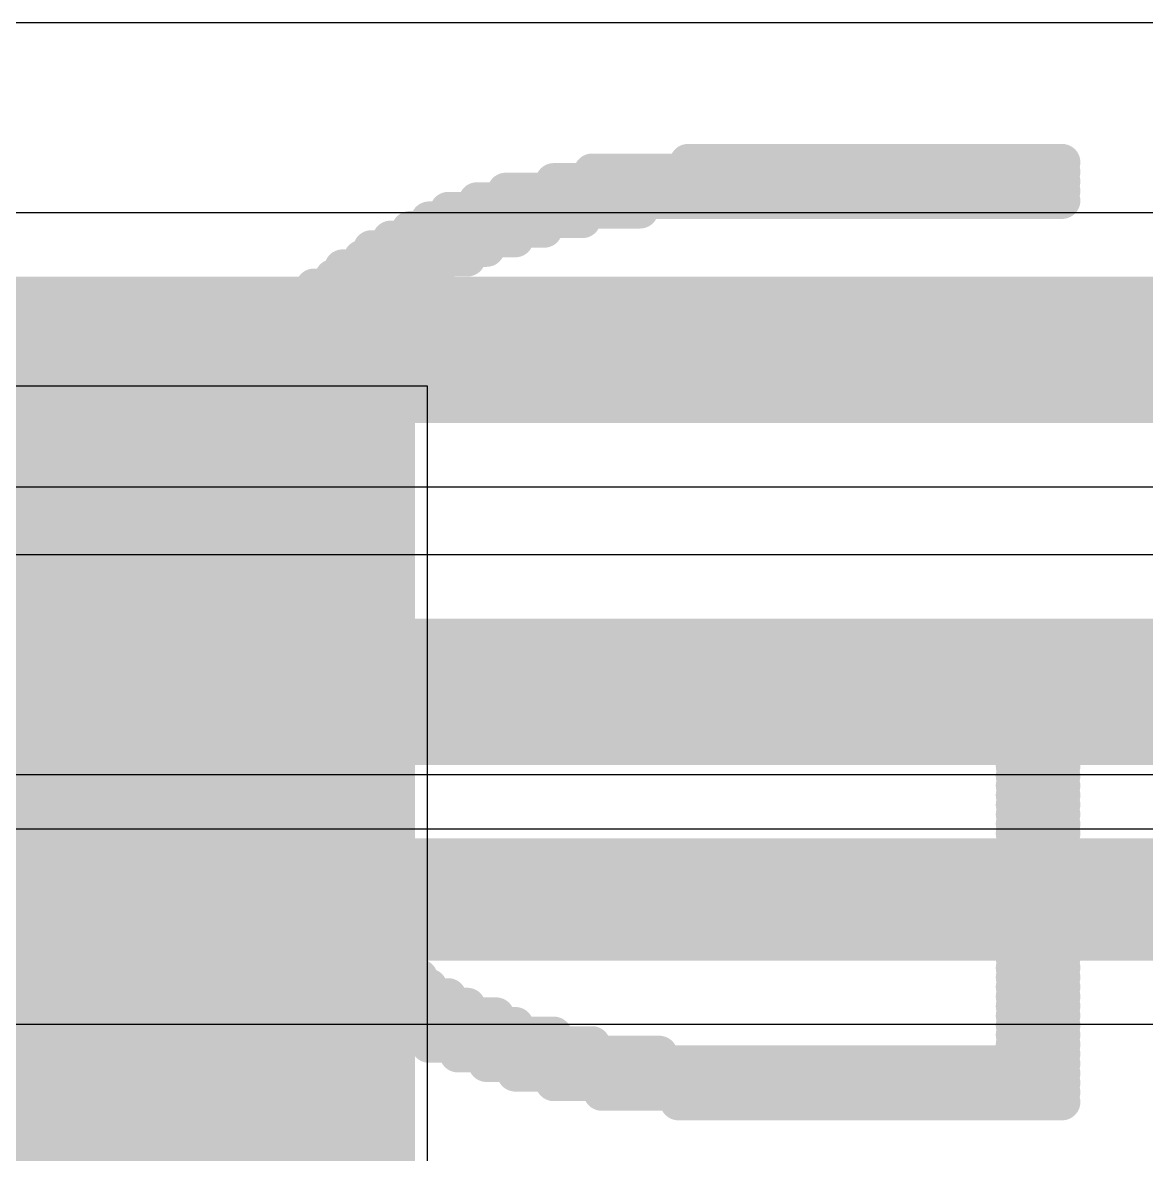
# Model space of a CAD drawing. Header units: inches. Extents: x -4.4 to 45.3, y -0.3 to 53.7.
# Drawn here: x 24.614 to 26.95, y 4.296 to 6.649 of the extents above; entities that cross this region are included whole.
import ezdxf

# ---------------------------------------------------------------- set-up
doc = ezdxf.new("R2010")
doc.units = ezdxf.units.IN
for name, color, linetype in [('Bottom Layer', 5, 'Continuous'), ('Bottom Overlay', 54, 'Continuous'), ('Signal_1', 16, 'Continuous'), ('Top Layer', 1, 'Continuous'), ('Top Paste', 8, 'Continuous'), ('Top Solder', 216, 'Continuous')]:
    doc.layers.add(name, color=color, linetype=linetype)

# ---------------------------------------------------------------- blocks, each defined once
blk = doc.blocks.new('SFW5R_1STE1LF_28')
at = {"layer": 'Top Layer'}
blk.add_hatch(color=1, dxfattribs=at).paths.add_polyline_path([(2.65, 1.05), (3.35, 1.05), (3.35, -3.15), (2.65, -3.15)])
at = {"layer": 'Top Paste'}
blk.add_hatch(color=8, dxfattribs=at).paths.add_polyline_path([(2.65, 1.05), (3.35, 1.05), (3.35, -3.15), (2.65, -3.15)])
at = {"layer": 'Top Solder'}
blk.add_hatch(color=216, dxfattribs=at).paths.add_polyline_path([(2.5484, 1.1516), (3.4516, 1.1516), (3.4516, -3.2516), (2.5484, -3.2516)])

msp = doc.modelspace()

# ---------------------------------------------------------------- linework, layer by layer
at = {"layer": 'Bottom Layer'}
for p, q in [((29.1682, 6.2539), (17.653, 6.2539)), ((17.771, 5.6841), (29.2862, 5.6841)), ((31.9114, 5.5427), (22.5552, 5.5427)), ((22.6732, 4.9729), (32.0294, 4.9729))]:
    msp.add_line(p, q, dxfattribs=at)
for points in [[(17.653, 5.969, 0.3048, 0.3048, 0), (29.2862, 5.969, 0.3048, 0.3048, 0)], [(22.5552, 5.2578, 0.3048, 0.3048, 0), (32.0294, 5.2578, 0.3048, 0.3048, 0)]]:
    msp.add_lwpolyline(points, format="xyseb", dxfattribs=at)
at = {"layer": 'Bottom Overlay'}
for points in [[(25.997, 6.359, 0.0762, 0.0762, 0), (26.7747, 6.359, 0.0762, 0.0762, 0)], [(25.7179, 6.3191, 0.0762, 0.0762, 0), (26.7747, 6.3191, 0.0762, 0.0762, 0)], [(25.7976, 6.3391, 0.0762, 0.0762, 0), (26.7747, 6.3391, 0.0762, 0.0762, 0)], [(25.6182, 6.2992, 0.0762, 0.0762, 0), (26.7747, 6.2992, 0.0762, 0.0762, 0)], [(25.5583, 6.2793, 0.0762, 0.0762, 0), (26.7747, 6.2793, 0.0762, 0.0762, 0)], [(25.4985, 6.2593, 0.0762, 0.0762, 0), (25.8973, 6.2593, 0.0762, 0.0762, 0)], [(25.4586, 6.2394, 0.0762, 0.0762, 0), (25.7777, 6.2394, 0.0762, 0.0762, 0)], [(25.3789, 6.1995, 0.0762, 0.0762, 0), (25.6381, 6.1995, 0.0762, 0.0762, 0)], [(25.4188, 6.2194, 0.0762, 0.0762, 0), (25.6979, 6.2194, 0.0762, 0.0762, 0)], [(25.339, 6.1796, 0.0762, 0.0762, 0), (25.5783, 6.1796, 0.0762, 0.0762, 0)], [(25.3191, 6.1596, 0.0762, 0.0762, 0), (25.5384, 6.1596, 0.0762, 0.0762, 0)], [(25.2792, 6.1397, 0.0762, 0.0762, 0), (25.4786, 6.1397, 0.0762, 0.0762, 0)], [(25.2592, 6.1197, 0.0762, 0.0762, 0), (25.4586, 6.1197, 0.0762, 0.0762, 0)], [(25.2194, 6.0998, 0.0762, 0.0762, 0), (25.4188, 6.0998, 0.0762, 0.0762, 0)], [(25.1795, 6.0599, 0.0762, 0.0762, 0), (25.3589, 6.0599, 0.0762, 0.0762, 0)], [(25.1994, 6.0799, 0.0762, 0.0762, 0), (25.3789, 6.0799, 0.0762, 0.0762, 0)], [(25.1595, 6.04, 0.0762, 0.0762, 0), (25.339, 6.04, 0.0762, 0.0762, 0)], [(25.1396, 6.02, 0.0762, 0.0762, 0), (25.2991, 6.02, 0.0762, 0.0762, 0)], [(25.1197, 6.0001, 0.0762, 0.0762, 0), (25.2792, 6.0001, 0.0762, 0.0762, 0)], [(25.0997, 5.9802, 0.0762, 0.0762, 0), (25.2592, 5.9802, 0.0762, 0.0762, 0)], [(25.0598, 5.9403, 0.0762, 0.0762, 0), (25.2194, 5.9403, 0.0762, 0.0762, 0)], [(25.0798, 5.9602, 0.0762, 0.0762, 0), (25.2393, 5.9602, 0.0762, 0.0762, 0)], [(25.0399, 5.9203, 0.0762, 0.0762, 0), (25.1994, 5.9203, 0.0762, 0.0762, 0)], [(25.0399, 5.9004, 0.0762, 0.0762, 0), (25.1795, 5.9004, 0.0762, 0.0762, 0)], [(25.02, 5.8805, 0.0762, 0.0762, 0), (25.1795, 5.8805, 0.0762, 0.0762, 0)], [(25, 5.8605, 0.0762, 0.0762, 0), (25.1595, 5.8605, 0.0762, 0.0762, 0)], [(25, 5.8406, 0.0762, 0.0762, 0), (25.1396, 5.8406, 0.0762, 0.0762, 0)], [(24.9801, 5.8206, 0.0762, 0.0762, 0), (25.1396, 5.8206, 0.0762, 0.0762, 0)], [(24.9801, 5.8007, 0.0762, 0.0762, 0), (25.1197, 5.8007, 0.0762, 0.0762, 0)], [(24.9601, 5.7808, 0.0762, 0.0762, 0), (25.0997, 5.7808, 0.0762, 0.0762, 0)], [(24.9601, 5.7608, 0.0762, 0.0762, 0), (25.0997, 5.7608, 0.0762, 0.0762, 0)], [(24.9601, 5.7409, 0.0762, 0.0762, 0), (25.0997, 5.7409, 0.0762, 0.0762, 0)], [(24.9402, 5.7209, 0.0762, 0.0762, 0), (25.0798, 5.7209, 0.0762, 0.0762, 0)], [(24.9203, 5.6811, 0.0762, 0.0762, 0), (25.0598, 5.6811, 0.0762, 0.0762, 0)], [(24.9402, 5.701, 0.0762, 0.0762, 0), (25.0798, 5.701, 0.0762, 0.0762, 0)], [(24.9203, 5.6611, 0.0762, 0.0762, 0), (25.0598, 5.6611, 0.0762, 0.0762, 0)], [(24.9203, 5.6412, 0.0762, 0.0762, 0), (25.0598, 5.6412, 0.0762, 0.0762, 0)], [(24.9203, 5.6212, 0.0762, 0.0762, 0), (25.0399, 5.6212, 0.0762, 0.0762, 0)], [(24.9003, 5.6013, 0.0762, 0.0762, 0), (25.0399, 5.6013, 0.0762, 0.0762, 0)], [(24.9003, 5.5814, 0.0762, 0.0762, 0), (25.0399, 5.5814, 0.0762, 0.0762, 0)], [(24.9003, 5.5614, 0.0762, 0.0762, 0), (25.0399, 5.5614, 0.0762, 0.0762, 0)], [(24.9003, 5.5415, 0.0762, 0.0762, 0), (25.02, 5.5415, 0.0762, 0.0762, 0)], [(24.9003, 5.5215, 0.0762, 0.0762, 0), (25.02, 5.5215, 0.0762, 0.0762, 0)], [(24.9003, 5.5016, 0.0762, 0.0762, 0), (25.02, 5.5016, 0.0762, 0.0762, 0)], [(24.8804, 5.4817, 0.0762, 0.0762, 0), (25.02, 5.4817, 0.0762, 0.0762, 0)], [(24.8804, 5.4617, 0.0762, 0.0762, 0), (25.02, 5.4617, 0.0762, 0.0762, 0)], [(24.8804, 5.4418, 0.0762, 0.0762, 0), (25.02, 5.4418, 0.0762, 0.0762, 0)], [(24.8804, 5.4218, 0.0762, 0.0762, 0), (25.02, 5.4218, 0.0762, 0.0762, 0)], [(24.8804, 5.4019, 0.0762, 0.0762, 0), (25.02, 5.4019, 0.0762, 0.0762, 0)], [(24.8804, 5.382, 0.0762, 0.0762, 0), (25.02, 5.382, 0.0762, 0.0762, 0)], [(24.8804, 5.362, 0.0762, 0.0762, 0), (25.02, 5.362, 0.0762, 0.0762, 0)], [(24.8804, 5.3421, 0.0762, 0.0762, 0), (25.02, 5.3421, 0.0762, 0.0762, 0)], [(24.8804, 5.3221, 0.0762, 0.0762, 0), (25.02, 5.3221, 0.0762, 0.0762, 0)], [(24.8804, 5.3022, 0.0762, 0.0762, 0), (25.02, 5.3022, 0.0762, 0.0762, 0)], [(24.8804, 5.2823, 0.0762, 0.0762, 0), (25.02, 5.2823, 0.0762, 0.0762, 0)], [(24.9003, 5.2623, 0.0762, 0.0762, 0), (25.02, 5.2623, 0.0762, 0.0762, 0)], [(26.675, 5.2623, 0.0762, 0.0762, 0), (26.7747, 5.2623, 0.0762, 0.0762, 0)], [(24.9003, 5.2424, 0.0762, 0.0762, 0), (25.02, 5.2424, 0.0762, 0.0762, 0)], [(26.675, 5.2424, 0.0762, 0.0762, 0), (26.7747, 5.2424, 0.0762, 0.0762, 0)], [(24.9003, 5.2224, 0.0762, 0.0762, 0), (25.02, 5.2224, 0.0762, 0.0762, 0)], [(26.675, 5.2224, 0.0762, 0.0762, 0), (26.7747, 5.2224, 0.0762, 0.0762, 0)], [(24.9003, 5.2025, 0.0762, 0.0762, 0), (25.0399, 5.2025, 0.0762, 0.0762, 0)], [(26.675, 5.2025, 0.0762, 0.0762, 0), (26.7747, 5.2025, 0.0762, 0.0762, 0)], [(24.9003, 5.1826, 0.0762, 0.0762, 0), (25.0399, 5.1826, 0.0762, 0.0762, 0)], [(26.675, 5.1826, 0.0762, 0.0762, 0), (26.7747, 5.1826, 0.0762, 0.0762, 0)], [(24.9003, 5.1626, 0.0762, 0.0762, 0), (25.0399, 5.1626, 0.0762, 0.0762, 0)], [(24.9203, 5.1427, 0.0762, 0.0762, 0), (25.0598, 5.1427, 0.0762, 0.0762, 0)], [(26.675, 5.1626, 0.0762, 0.0762, 0), (26.7747, 5.1626, 0.0762, 0.0762, 0)], [(26.675, 5.1427, 0.0762, 0.0762, 0), (26.7747, 5.1427, 0.0762, 0.0762, 0)], [(24.9203, 5.1227, 0.0762, 0.0762, 0), (25.0598, 5.1227, 0.0762, 0.0762, 0)], [(26.675, 5.1227, 0.0762, 0.0762, 0), (26.7747, 5.1227, 0.0762, 0.0762, 0)], [(24.9203, 5.1028, 0.0762, 0.0762, 0), (25.0598, 5.1028, 0.0762, 0.0762, 0)], [(26.675, 5.1028, 0.0762, 0.0762, 0), (26.7747, 5.1028, 0.0762, 0.0762, 0)], [(24.9203, 5.0828, 0.0762, 0.0762, 0), (25.0598, 5.0828, 0.0762, 0.0762, 0)], [(26.675, 5.0828, 0.0762, 0.0762, 0), (26.7747, 5.0828, 0.0762, 0.0762, 0)], [(24.9402, 5.0629, 0.0762, 0.0762, 0), (25.0798, 5.0629, 0.0762, 0.0762, 0)], [(26.675, 5.0629, 0.0762, 0.0762, 0), (26.7747, 5.0629, 0.0762, 0.0762, 0)], [(24.9402, 5.043, 0.0762, 0.0762, 0), (25.0798, 5.043, 0.0762, 0.0762, 0)], [(24.9601, 5.023, 0.0762, 0.0762, 0), (25.0997, 5.023, 0.0762, 0.0762, 0)], [(26.675, 5.043, 0.0762, 0.0762, 0), (26.7747, 5.043, 0.0762, 0.0762, 0)], [(26.675, 5.023, 0.0762, 0.0762, 0), (26.7747, 5.023, 0.0762, 0.0762, 0)], [(24.9601, 5.0031, 0.0762, 0.0762, 0), (25.0997, 5.0031, 0.0762, 0.0762, 0)], [(26.675, 5.0031, 0.0762, 0.0762, 0), (26.7747, 5.0031, 0.0762, 0.0762, 0)], [(24.9601, 4.9831, 0.0762, 0.0762, 0), (25.1197, 4.9831, 0.0762, 0.0762, 0)], [(26.675, 4.9831, 0.0762, 0.0762, 0), (26.7747, 4.9831, 0.0762, 0.0762, 0)], [(24.9801, 4.9632, 0.0762, 0.0762, 0), (25.1197, 4.9632, 0.0762, 0.0762, 0)], [(26.675, 4.9632, 0.0762, 0.0762, 0), (26.7747, 4.9632, 0.0762, 0.0762, 0)], [(24.9801, 4.9433, 0.0762, 0.0762, 0), (25.1396, 4.9433, 0.0762, 0.0762, 0)], [(26.675, 4.9433, 0.0762, 0.0762, 0), (26.7747, 4.9433, 0.0762, 0.0762, 0)], [(25, 4.9233, 0.0762, 0.0762, 0), (25.1396, 4.9233, 0.0762, 0.0762, 0)], [(26.675, 4.9233, 0.0762, 0.0762, 0), (26.7747, 4.9233, 0.0762, 0.0762, 0)], [(25.02, 4.9034, 0.0762, 0.0762, 0), (25.1595, 4.9034, 0.0762, 0.0762, 0)], [(25.02, 4.8834, 0.0762, 0.0762, 0), (25.1795, 4.8834, 0.0762, 0.0762, 0)], [(26.675, 4.9034, 0.0762, 0.0762, 0), (26.7747, 4.9034, 0.0762, 0.0762, 0)], [(26.675, 4.8834, 0.0762, 0.0762, 0), (26.7747, 4.8834, 0.0762, 0.0762, 0)], [(25.0399, 4.8635, 0.0762, 0.0762, 0), (25.1994, 4.8635, 0.0762, 0.0762, 0)], [(26.675, 4.8635, 0.0762, 0.0762, 0), (26.7747, 4.8635, 0.0762, 0.0762, 0)], [(25.0598, 4.8436, 0.0762, 0.0762, 0), (25.2194, 4.8436, 0.0762, 0.0762, 0)], [(26.675, 4.8436, 0.0762, 0.0762, 0), (26.7747, 4.8436, 0.0762, 0.0762, 0)], [(25.0598, 4.8236, 0.0762, 0.0762, 0), (25.2194, 4.8236, 0.0762, 0.0762, 0)], [(26.675, 4.8236, 0.0762, 0.0762, 0), (26.7747, 4.8236, 0.0762, 0.0762, 0)], [(25.0798, 4.8037, 0.0762, 0.0762, 0), (25.2393, 4.8037, 0.0762, 0.0762, 0)], [(26.675, 4.8037, 0.0762, 0.0762, 0), (26.7747, 4.8037, 0.0762, 0.0762, 0)], [(25.0997, 4.7837, 0.0762, 0.0762, 0), (25.2592, 4.7837, 0.0762, 0.0762, 0)], [(25.1197, 4.7638, 0.0762, 0.0762, 0), (25.2991, 4.7638, 0.0762, 0.0762, 0)], [(26.675, 4.7837, 0.0762, 0.0762, 0), (26.7747, 4.7837, 0.0762, 0.0762, 0)], [(26.675, 4.7638, 0.0762, 0.0762, 0), (26.7747, 4.7638, 0.0762, 0.0762, 0)], [(25.1396, 4.7439, 0.0762, 0.0762, 0), (25.3191, 4.7439, 0.0762, 0.0762, 0)], [(26.675, 4.7439, 0.0762, 0.0762, 0), (26.7747, 4.7439, 0.0762, 0.0762, 0)], [(25.1595, 4.7239, 0.0762, 0.0762, 0), (25.339, 4.7239, 0.0762, 0.0762, 0)], [(26.675, 4.7239, 0.0762, 0.0762, 0), (26.7747, 4.7239, 0.0762, 0.0762, 0)], [(25.1795, 4.704, 0.0762, 0.0762, 0), (25.3589, 4.704, 0.0762, 0.0762, 0)], [(26.675, 4.704, 0.0762, 0.0762, 0), (26.7747, 4.704, 0.0762, 0.0762, 0)], [(25.1994, 4.684, 0.0762, 0.0762, 0), (25.3988, 4.684, 0.0762, 0.0762, 0)], [(26.675, 4.684, 0.0762, 0.0762, 0), (26.7747, 4.684, 0.0762, 0.0762, 0)], [(25.2194, 4.6641, 0.0762, 0.0762, 0), (25.4387, 4.6641, 0.0762, 0.0762, 0)], [(26.675, 4.6641, 0.0762, 0.0762, 0), (26.7747, 4.6641, 0.0762, 0.0762, 0)], [(25.2592, 4.6442, 0.0762, 0.0762, 0), (25.4586, 4.6442, 0.0762, 0.0762, 0)], [(25.2792, 4.6242, 0.0762, 0.0762, 0), (25.4985, 4.6242, 0.0762, 0.0762, 0)], [(26.675, 4.6442, 0.0762, 0.0762, 0), (26.7747, 4.6442, 0.0762, 0.0762, 0)], [(26.675, 4.6242, 0.0762, 0.0762, 0), (26.7747, 4.6242, 0.0762, 0.0762, 0)], [(25.3191, 4.6043, 0.0762, 0.0762, 0), (25.5384, 4.6043, 0.0762, 0.0762, 0)], [(26.675, 4.6043, 0.0762, 0.0762, 0), (26.7747, 4.6043, 0.0762, 0.0762, 0)], [(25.339, 4.5843, 0.0762, 0.0762, 0), (25.5982, 4.5843, 0.0762, 0.0762, 0)], [(26.675, 4.5843, 0.0762, 0.0762, 0), (26.7747, 4.5843, 0.0762, 0.0762, 0)], [(25.3789, 4.5644, 0.0762, 0.0762, 0), (25.6381, 4.5644, 0.0762, 0.0762, 0)], [(26.675, 4.5644, 0.0762, 0.0762, 0), (26.7747, 4.5644, 0.0762, 0.0762, 0)], [(25.4188, 4.5445, 0.0762, 0.0762, 0), (25.7179, 4.5445, 0.0762, 0.0762, 0)], [(26.675, 4.5445, 0.0762, 0.0762, 0), (26.7747, 4.5445, 0.0762, 0.0762, 0)], [(25.4586, 4.5245, 0.0762, 0.0762, 0), (25.7976, 4.5245, 0.0762, 0.0762, 0)], [(25.5185, 4.5046, 0.0762, 0.0762, 0), (25.9372, 4.5046, 0.0762, 0.0762, 0)], [(26.675, 4.5245, 0.0762, 0.0762, 0), (26.7747, 4.5245, 0.0762, 0.0762, 0)], [(26.675, 4.5046, 0.0762, 0.0762, 0), (26.7747, 4.5046, 0.0762, 0.0762, 0)], [(25.5783, 4.4846, 0.0762, 0.0762, 0), (26.7747, 4.4846, 0.0762, 0.0762, 0)], [(25.6381, 4.4647, 0.0762, 0.0762, 0), (26.7747, 4.4647, 0.0762, 0.0762, 0)], [(25.7179, 4.4448, 0.0762, 0.0762, 0), (26.7747, 4.4448, 0.0762, 0.0762, 0)], [(25.8176, 4.4248, 0.0762, 0.0762, 0), (26.7747, 4.4248, 0.0762, 0.0762, 0)], [(25.9771, 4.4049, 0.0762, 0.0762, 0), (26.7747, 4.4049, 0.0762, 0.0762, 0)]]:
    msp.add_lwpolyline(points, format="xyseb", dxfattribs=at)
for points in [[(25.978, 6.359, 0.0381, 0.0381, 1), (26.0161, 6.359, 0.0381, 0.0381, 1)], [(26.7556, 6.359, 0.0381, 0.0381, 1), (26.7937, 6.359, 0.0381, 0.0381, 1)], [(25.6988, 6.3191, 0.0381, 0.0381, 1), (25.7369, 6.3191, 0.0381, 0.0381, 1)], [(25.7786, 6.3391, 0.0381, 0.0381, 1), (25.8167, 6.3391, 0.0381, 0.0381, 1)], [(26.7556, 6.3391, 0.0381, 0.0381, 1), (26.7937, 6.3391, 0.0381, 0.0381, 1)], [(26.7556, 6.3191, 0.0381, 0.0381, 1), (26.7937, 6.3191, 0.0381, 0.0381, 1)], [(25.5991, 6.2992, 0.0381, 0.0381, 1), (25.6372, 6.2992, 0.0381, 0.0381, 1)], [(26.7556, 6.2992, 0.0381, 0.0381, 1), (26.7937, 6.2992, 0.0381, 0.0381, 1)], [(25.5393, 6.2793, 0.0381, 0.0381, 1), (25.5774, 6.2793, 0.0381, 0.0381, 1)], [(26.7556, 6.2793, 0.0381, 0.0381, 1), (26.7937, 6.2793, 0.0381, 0.0381, 1)], [(25.4795, 6.2593, 0.0381, 0.0381, 1), (25.5176, 6.2593, 0.0381, 0.0381, 1)], [(25.8783, 6.2593, 0.0381, 0.0381, 1), (25.9164, 6.2593, 0.0381, 0.0381, 1)], [(25.4396, 6.2394, 0.0381, 0.0381, 1), (25.4777, 6.2394, 0.0381, 0.0381, 1)], [(25.7586, 6.2394, 0.0381, 0.0381, 1), (25.7967, 6.2394, 0.0381, 0.0381, 1)], [(25.3598, 6.1995, 0.0381, 0.0381, 1), (25.3979, 6.1995, 0.0381, 0.0381, 1)], [(25.3997, 6.2194, 0.0381, 0.0381, 1), (25.4378, 6.2194, 0.0381, 0.0381, 1)], [(25.619, 6.1995, 0.0381, 0.0381, 1), (25.6571, 6.1995, 0.0381, 0.0381, 1)], [(25.6789, 6.2194, 0.0381, 0.0381, 1), (25.717, 6.2194, 0.0381, 0.0381, 1)], [(25.3199, 6.1796, 0.0381, 0.0381, 1), (25.358, 6.1796, 0.0381, 0.0381, 1)], [(25.5592, 6.1796, 0.0381, 0.0381, 1), (25.5973, 6.1796, 0.0381, 0.0381, 1)], [(25.3, 6.1596, 0.0381, 0.0381, 1), (25.3381, 6.1596, 0.0381, 0.0381, 1)], [(25.5193, 6.1596, 0.0381, 0.0381, 1), (25.5574, 6.1596, 0.0381, 0.0381, 1)], [(25.2601, 6.1397, 0.0381, 0.0381, 1), (25.2982, 6.1397, 0.0381, 0.0381, 1)], [(25.4595, 6.1397, 0.0381, 0.0381, 1), (25.4976, 6.1397, 0.0381, 0.0381, 1)], [(25.2402, 6.1197, 0.0381, 0.0381, 1), (25.2783, 6.1197, 0.0381, 0.0381, 1)], [(25.4396, 6.1197, 0.0381, 0.0381, 1), (25.4777, 6.1197, 0.0381, 0.0381, 1)], [(25.2003, 6.0998, 0.0381, 0.0381, 1), (25.2384, 6.0998, 0.0381, 0.0381, 1)], [(25.3997, 6.0998, 0.0381, 0.0381, 1), (25.4378, 6.0998, 0.0381, 0.0381, 1)], [(25.1604, 6.0599, 0.0381, 0.0381, 1), (25.1985, 6.0599, 0.0381, 0.0381, 1)], [(25.1804, 6.0799, 0.0381, 0.0381, 1), (25.2185, 6.0799, 0.0381, 0.0381, 1)], [(25.3399, 6.0599, 0.0381, 0.0381, 1), (25.378, 6.0599, 0.0381, 0.0381, 1)], [(25.3598, 6.0799, 0.0381, 0.0381, 1), (25.3979, 6.0799, 0.0381, 0.0381, 1)], [(25.1405, 6.04, 0.0381, 0.0381, 1), (25.1786, 6.04, 0.0381, 0.0381, 1)], [(25.3199, 6.04, 0.0381, 0.0381, 1), (25.358, 6.04, 0.0381, 0.0381, 1)], [(25.1205, 6.02, 0.0381, 0.0381, 1), (25.1586, 6.02, 0.0381, 0.0381, 1)], [(25.2801, 6.02, 0.0381, 0.0381, 1), (25.3182, 6.02, 0.0381, 0.0381, 1)], [(25.1006, 6.0001, 0.0381, 0.0381, 1), (25.1387, 6.0001, 0.0381, 0.0381, 1)], [(25.2601, 6.0001, 0.0381, 0.0381, 1), (25.2982, 6.0001, 0.0381, 0.0381, 1)], [(25.0807, 5.9802, 0.0381, 0.0381, 1), (25.1188, 5.9802, 0.0381, 0.0381, 1)], [(25.2402, 5.9802, 0.0381, 0.0381, 1), (25.2783, 5.9802, 0.0381, 0.0381, 1)], [(25.0408, 5.9403, 0.0381, 0.0381, 1), (25.0789, 5.9403, 0.0381, 0.0381, 1)], [(25.0607, 5.9602, 0.0381, 0.0381, 1), (25.0988, 5.9602, 0.0381, 0.0381, 1)], [(25.2003, 5.9403, 0.0381, 0.0381, 1), (25.2384, 5.9403, 0.0381, 0.0381, 1)], [(25.2202, 5.9602, 0.0381, 0.0381, 1), (25.2583, 5.9602, 0.0381, 0.0381, 1)], [(25.0208, 5.9203, 0.0381, 0.0381, 1), (25.0589, 5.9203, 0.0381, 0.0381, 1)], [(25.1804, 5.9203, 0.0381, 0.0381, 1), (25.2185, 5.9203, 0.0381, 0.0381, 1)], [(25.0208, 5.9004, 0.0381, 0.0381, 1), (25.0589, 5.9004, 0.0381, 0.0381, 1)], [(25.1604, 5.9004, 0.0381, 0.0381, 1), (25.1985, 5.9004, 0.0381, 0.0381, 1)], [(25.0009, 5.8805, 0.0381, 0.0381, 1), (25.039, 5.8805, 0.0381, 0.0381, 1)], [(25.1604, 5.8805, 0.0381, 0.0381, 1), (25.1985, 5.8805, 0.0381, 0.0381, 1)], [(24.981, 5.8605, 0.0381, 0.0381, 1), (25.0191, 5.8605, 0.0381, 0.0381, 1)], [(25.1405, 5.8605, 0.0381, 0.0381, 1), (25.1786, 5.8605, 0.0381, 0.0381, 1)], [(24.981, 5.8406, 0.0381, 0.0381, 1), (25.0191, 5.8406, 0.0381, 0.0381, 1)], [(25.1205, 5.8406, 0.0381, 0.0381, 1), (25.1586, 5.8406, 0.0381, 0.0381, 1)], [(24.961, 5.8206, 0.0381, 0.0381, 1), (24.9991, 5.8206, 0.0381, 0.0381, 1)], [(24.961, 5.8007, 0.0381, 0.0381, 1), (24.9991, 5.8007, 0.0381, 0.0381, 1)], [(25.1006, 5.8007, 0.0381, 0.0381, 1), (25.1387, 5.8007, 0.0381, 0.0381, 1)], [(25.1205, 5.8206, 0.0381, 0.0381, 1), (25.1586, 5.8206, 0.0381, 0.0381, 1)], [(24.9411, 5.7808, 0.0381, 0.0381, 1), (24.9792, 5.7808, 0.0381, 0.0381, 1)], [(25.0807, 5.7808, 0.0381, 0.0381, 1), (25.1188, 5.7808, 0.0381, 0.0381, 1)], [(24.9411, 5.7608, 0.0381, 0.0381, 1), (24.9792, 5.7608, 0.0381, 0.0381, 1)], [(25.0807, 5.7608, 0.0381, 0.0381, 1), (25.1188, 5.7608, 0.0381, 0.0381, 1)], [(24.9411, 5.7409, 0.0381, 0.0381, 1), (24.9792, 5.7409, 0.0381, 0.0381, 1)], [(25.0807, 5.7409, 0.0381, 0.0381, 1), (25.1188, 5.7409, 0.0381, 0.0381, 1)], [(24.9211, 5.7209, 0.0381, 0.0381, 1), (24.9592, 5.7209, 0.0381, 0.0381, 1)], [(25.0607, 5.7209, 0.0381, 0.0381, 1), (25.0988, 5.7209, 0.0381, 0.0381, 1)], [(24.9012, 5.6811, 0.0381, 0.0381, 1), (24.9393, 5.6811, 0.0381, 0.0381, 1)], [(24.9211, 5.701, 0.0381, 0.0381, 1), (24.9592, 5.701, 0.0381, 0.0381, 1)], [(25.0408, 5.6811, 0.0381, 0.0381, 1), (25.0789, 5.6811, 0.0381, 0.0381, 1)], [(25.0607, 5.701, 0.0381, 0.0381, 1), (25.0988, 5.701, 0.0381, 0.0381, 1)], [(24.9012, 5.6611, 0.0381, 0.0381, 1), (24.9393, 5.6611, 0.0381, 0.0381, 1)], [(25.0408, 5.6611, 0.0381, 0.0381, 1), (25.0789, 5.6611, 0.0381, 0.0381, 1)], [(24.9012, 5.6412, 0.0381, 0.0381, 1), (24.9393, 5.6412, 0.0381, 0.0381, 1)], [(25.0408, 5.6412, 0.0381, 0.0381, 1), (25.0789, 5.6412, 0.0381, 0.0381, 1)], [(24.9012, 5.6212, 0.0381, 0.0381, 1), (24.9393, 5.6212, 0.0381, 0.0381, 1)], [(25.0208, 5.6212, 0.0381, 0.0381, 1), (25.0589, 5.6212, 0.0381, 0.0381, 1)], [(24.8813, 5.6013, 0.0381, 0.0381, 1), (24.9194, 5.6013, 0.0381, 0.0381, 1)], [(25.0208, 5.6013, 0.0381, 0.0381, 1), (25.0589, 5.6013, 0.0381, 0.0381, 1)], [(24.8813, 5.5814, 0.0381, 0.0381, 1), (24.9194, 5.5814, 0.0381, 0.0381, 1)], [(25.0208, 5.5814, 0.0381, 0.0381, 1), (25.0589, 5.5814, 0.0381, 0.0381, 1)], [(24.8813, 5.5614, 0.0381, 0.0381, 1), (24.9194, 5.5614, 0.0381, 0.0381, 1)], [(24.8813, 5.5415, 0.0381, 0.0381, 1), (24.9194, 5.5415, 0.0381, 0.0381, 1)], [(25.0009, 5.5415, 0.0381, 0.0381, 1), (25.039, 5.5415, 0.0381, 0.0381, 1)], [(25.0208, 5.5614, 0.0381, 0.0381, 1), (25.0589, 5.5614, 0.0381, 0.0381, 1)], [(24.8813, 5.5215, 0.0381, 0.0381, 1), (24.9194, 5.5215, 0.0381, 0.0381, 1)], [(25.0009, 5.5215, 0.0381, 0.0381, 1), (25.039, 5.5215, 0.0381, 0.0381, 1)], [(24.8813, 5.5016, 0.0381, 0.0381, 1), (24.9194, 5.5016, 0.0381, 0.0381, 1)], [(25.0009, 5.5016, 0.0381, 0.0381, 1), (25.039, 5.5016, 0.0381, 0.0381, 1)], [(24.8613, 5.4817, 0.0381, 0.0381, 1), (24.8994, 5.4817, 0.0381, 0.0381, 1)], [(25.0009, 5.4817, 0.0381, 0.0381, 1), (25.039, 5.4817, 0.0381, 0.0381, 1)], [(24.8613, 5.4617, 0.0381, 0.0381, 1), (24.8994, 5.4617, 0.0381, 0.0381, 1)], [(25.0009, 5.4617, 0.0381, 0.0381, 1), (25.039, 5.4617, 0.0381, 0.0381, 1)], [(24.8613, 5.4418, 0.0381, 0.0381, 1), (24.8994, 5.4418, 0.0381, 0.0381, 1)], [(24.8613, 5.4218, 0.0381, 0.0381, 1), (24.8994, 5.4218, 0.0381, 0.0381, 1)], [(25.0009, 5.4418, 0.0381, 0.0381, 1), (25.039, 5.4418, 0.0381, 0.0381, 1)], [(25.0009, 5.4218, 0.0381, 0.0381, 1), (25.039, 5.4218, 0.0381, 0.0381, 1)], [(24.8613, 5.4019, 0.0381, 0.0381, 1), (24.8994, 5.4019, 0.0381, 0.0381, 1)], [(25.0009, 5.4019, 0.0381, 0.0381, 1), (25.039, 5.4019, 0.0381, 0.0381, 1)], [(24.8613, 5.382, 0.0381, 0.0381, 1), (24.8994, 5.382, 0.0381, 0.0381, 1)], [(25.0009, 5.382, 0.0381, 0.0381, 1), (25.039, 5.382, 0.0381, 0.0381, 1)], [(24.8613, 5.362, 0.0381, 0.0381, 1), (24.8994, 5.362, 0.0381, 0.0381, 1)], [(25.0009, 5.362, 0.0381, 0.0381, 1), (25.039, 5.362, 0.0381, 0.0381, 1)], [(24.8613, 5.3421, 0.0381, 0.0381, 1), (24.8994, 5.3421, 0.0381, 0.0381, 1)], [(25.0009, 5.3421, 0.0381, 0.0381, 1), (25.039, 5.3421, 0.0381, 0.0381, 1)], [(24.8613, 5.3221, 0.0381, 0.0381, 1), (24.8994, 5.3221, 0.0381, 0.0381, 1)], [(25.0009, 5.3221, 0.0381, 0.0381, 1), (25.039, 5.3221, 0.0381, 0.0381, 1)], [(24.8613, 5.3022, 0.0381, 0.0381, 1), (24.8994, 5.3022, 0.0381, 0.0381, 1)], [(24.8613, 5.2823, 0.0381, 0.0381, 1), (24.8994, 5.2823, 0.0381, 0.0381, 1)], [(25.0009, 5.3022, 0.0381, 0.0381, 1), (25.039, 5.3022, 0.0381, 0.0381, 1)], [(25.0009, 5.2823, 0.0381, 0.0381, 1), (25.039, 5.2823, 0.0381, 0.0381, 1)], [(24.8813, 5.2623, 0.0381, 0.0381, 1), (24.9194, 5.2623, 0.0381, 0.0381, 1)], [(25.0009, 5.2623, 0.0381, 0.0381, 1), (25.039, 5.2623, 0.0381, 0.0381, 1)], [(26.6559, 5.2623, 0.0381, 0.0381, 1), (26.694, 5.2623, 0.0381, 0.0381, 1)], [(26.7556, 5.2623, 0.0381, 0.0381, 1), (26.7937, 5.2623, 0.0381, 0.0381, 1)], [(24.8813, 5.2424, 0.0381, 0.0381, 1), (24.9194, 5.2424, 0.0381, 0.0381, 1)], [(25.0009, 5.2424, 0.0381, 0.0381, 1), (25.039, 5.2424, 0.0381, 0.0381, 1)], [(26.6559, 5.2424, 0.0381, 0.0381, 1), (26.694, 5.2424, 0.0381, 0.0381, 1)], [(26.7556, 5.2424, 0.0381, 0.0381, 1), (26.7937, 5.2424, 0.0381, 0.0381, 1)], [(24.8813, 5.2224, 0.0381, 0.0381, 1), (24.9194, 5.2224, 0.0381, 0.0381, 1)], [(25.0009, 5.2224, 0.0381, 0.0381, 1), (25.039, 5.2224, 0.0381, 0.0381, 1)], [(26.6559, 5.2224, 0.0381, 0.0381, 1), (26.694, 5.2224, 0.0381, 0.0381, 1)], [(26.7556, 5.2224, 0.0381, 0.0381, 1), (26.7937, 5.2224, 0.0381, 0.0381, 1)], [(24.8813, 5.2025, 0.0381, 0.0381, 1), (24.9194, 5.2025, 0.0381, 0.0381, 1)], [(25.0208, 5.2025, 0.0381, 0.0381, 1), (25.0589, 5.2025, 0.0381, 0.0381, 1)], [(26.6559, 5.2025, 0.0381, 0.0381, 1), (26.694, 5.2025, 0.0381, 0.0381, 1)], [(26.7556, 5.2025, 0.0381, 0.0381, 1), (26.7937, 5.2025, 0.0381, 0.0381, 1)], [(24.8813, 5.1826, 0.0381, 0.0381, 1), (24.9194, 5.1826, 0.0381, 0.0381, 1)], [(25.0208, 5.1826, 0.0381, 0.0381, 1), (25.0589, 5.1826, 0.0381, 0.0381, 1)], [(26.6559, 5.1826, 0.0381, 0.0381, 1), (26.694, 5.1826, 0.0381, 0.0381, 1)], [(26.7556, 5.1826, 0.0381, 0.0381, 1), (26.7937, 5.1826, 0.0381, 0.0381, 1)], [(24.8813, 5.1626, 0.0381, 0.0381, 1), (24.9194, 5.1626, 0.0381, 0.0381, 1)], [(24.9012, 5.1427, 0.0381, 0.0381, 1), (24.9393, 5.1427, 0.0381, 0.0381, 1)], [(25.0208, 5.1626, 0.0381, 0.0381, 1), (25.0589, 5.1626, 0.0381, 0.0381, 1)], [(25.0408, 5.1427, 0.0381, 0.0381, 1), (25.0789, 5.1427, 0.0381, 0.0381, 1)], [(26.6559, 5.1626, 0.0381, 0.0381, 1), (26.694, 5.1626, 0.0381, 0.0381, 1)], [(26.6559, 5.1427, 0.0381, 0.0381, 1), (26.694, 5.1427, 0.0381, 0.0381, 1)], [(26.7556, 5.1626, 0.0381, 0.0381, 1), (26.7937, 5.1626, 0.0381, 0.0381, 1)], [(26.7556, 5.1427, 0.0381, 0.0381, 1), (26.7937, 5.1427, 0.0381, 0.0381, 1)], [(24.9012, 5.1227, 0.0381, 0.0381, 1), (24.9393, 5.1227, 0.0381, 0.0381, 1)], [(25.0408, 5.1227, 0.0381, 0.0381, 1), (25.0789, 5.1227, 0.0381, 0.0381, 1)], [(26.6559, 5.1227, 0.0381, 0.0381, 1), (26.694, 5.1227, 0.0381, 0.0381, 1)], [(26.7556, 5.1227, 0.0381, 0.0381, 1), (26.7937, 5.1227, 0.0381, 0.0381, 1)], [(24.9012, 5.1028, 0.0381, 0.0381, 1), (24.9393, 5.1028, 0.0381, 0.0381, 1)], [(25.0408, 5.1028, 0.0381, 0.0381, 1), (25.0789, 5.1028, 0.0381, 0.0381, 1)], [(26.6559, 5.1028, 0.0381, 0.0381, 1), (26.694, 5.1028, 0.0381, 0.0381, 1)], [(26.7556, 5.1028, 0.0381, 0.0381, 1), (26.7937, 5.1028, 0.0381, 0.0381, 1)], [(24.9012, 5.0828, 0.0381, 0.0381, 1), (24.9393, 5.0828, 0.0381, 0.0381, 1)], [(25.0408, 5.0828, 0.0381, 0.0381, 1), (25.0789, 5.0828, 0.0381, 0.0381, 1)], [(26.6559, 5.0828, 0.0381, 0.0381, 1), (26.694, 5.0828, 0.0381, 0.0381, 1)], [(26.7556, 5.0828, 0.0381, 0.0381, 1), (26.7937, 5.0828, 0.0381, 0.0381, 1)], [(24.9211, 5.0629, 0.0381, 0.0381, 1), (24.9592, 5.0629, 0.0381, 0.0381, 1)], [(25.0607, 5.0629, 0.0381, 0.0381, 1), (25.0988, 5.0629, 0.0381, 0.0381, 1)], [(26.6559, 5.0629, 0.0381, 0.0381, 1), (26.694, 5.0629, 0.0381, 0.0381, 1)], [(26.7556, 5.0629, 0.0381, 0.0381, 1), (26.7937, 5.0629, 0.0381, 0.0381, 1)], [(24.9211, 5.043, 0.0381, 0.0381, 1), (24.9592, 5.043, 0.0381, 0.0381, 1)], [(24.9411, 5.023, 0.0381, 0.0381, 1), (24.9792, 5.023, 0.0381, 0.0381, 1)], [(25.0607, 5.043, 0.0381, 0.0381, 1), (25.0988, 5.043, 0.0381, 0.0381, 1)], [(25.0807, 5.023, 0.0381, 0.0381, 1), (25.1188, 5.023, 0.0381, 0.0381, 1)], [(26.6559, 5.043, 0.0381, 0.0381, 1), (26.694, 5.043, 0.0381, 0.0381, 1)], [(26.6559, 5.023, 0.0381, 0.0381, 1), (26.694, 5.023, 0.0381, 0.0381, 1)], [(26.7556, 5.043, 0.0381, 0.0381, 1), (26.7937, 5.043, 0.0381, 0.0381, 1)], [(26.7556, 5.023, 0.0381, 0.0381, 1), (26.7937, 5.023, 0.0381, 0.0381, 1)], [(24.9411, 5.0031, 0.0381, 0.0381, 1), (24.9792, 5.0031, 0.0381, 0.0381, 1)], [(25.0807, 5.0031, 0.0381, 0.0381, 1), (25.1188, 5.0031, 0.0381, 0.0381, 1)], [(26.6559, 5.0031, 0.0381, 0.0381, 1), (26.694, 5.0031, 0.0381, 0.0381, 1)], [(26.7556, 5.0031, 0.0381, 0.0381, 1), (26.7937, 5.0031, 0.0381, 0.0381, 1)], [(24.9411, 4.9831, 0.0381, 0.0381, 1), (24.9792, 4.9831, 0.0381, 0.0381, 1)], [(25.1006, 4.9831, 0.0381, 0.0381, 1), (25.1387, 4.9831, 0.0381, 0.0381, 1)], [(26.6559, 4.9831, 0.0381, 0.0381, 1), (26.694, 4.9831, 0.0381, 0.0381, 1)], [(26.7556, 4.9831, 0.0381, 0.0381, 1), (26.7937, 4.9831, 0.0381, 0.0381, 1)], [(24.961, 4.9632, 0.0381, 0.0381, 1), (24.9991, 4.9632, 0.0381, 0.0381, 1)], [(25.1006, 4.9632, 0.0381, 0.0381, 1), (25.1387, 4.9632, 0.0381, 0.0381, 1)], [(26.6559, 4.9632, 0.0381, 0.0381, 1), (26.694, 4.9632, 0.0381, 0.0381, 1)], [(26.7556, 4.9632, 0.0381, 0.0381, 1), (26.7937, 4.9632, 0.0381, 0.0381, 1)], [(24.961, 4.9433, 0.0381, 0.0381, 1), (24.9991, 4.9433, 0.0381, 0.0381, 1)], [(25.1205, 4.9433, 0.0381, 0.0381, 1), (25.1586, 4.9433, 0.0381, 0.0381, 1)], [(26.6559, 4.9433, 0.0381, 0.0381, 1), (26.694, 4.9433, 0.0381, 0.0381, 1)], [(26.7556, 4.9433, 0.0381, 0.0381, 1), (26.7937, 4.9433, 0.0381, 0.0381, 1)], [(24.981, 4.9233, 0.0381, 0.0381, 1), (25.0191, 4.9233, 0.0381, 0.0381, 1)], [(25.1205, 4.9233, 0.0381, 0.0381, 1), (25.1586, 4.9233, 0.0381, 0.0381, 1)], [(26.6559, 4.9233, 0.0381, 0.0381, 1), (26.694, 4.9233, 0.0381, 0.0381, 1)], [(26.7556, 4.9233, 0.0381, 0.0381, 1), (26.7937, 4.9233, 0.0381, 0.0381, 1)], [(25.0009, 4.9034, 0.0381, 0.0381, 1), (25.039, 4.9034, 0.0381, 0.0381, 1)], [(25.0009, 4.8834, 0.0381, 0.0381, 1), (25.039, 4.8834, 0.0381, 0.0381, 1)], [(25.1405, 4.9034, 0.0381, 0.0381, 1), (25.1786, 4.9034, 0.0381, 0.0381, 1)], [(25.1604, 4.8834, 0.0381, 0.0381, 1), (25.1985, 4.8834, 0.0381, 0.0381, 1)], [(26.6559, 4.9034, 0.0381, 0.0381, 1), (26.694, 4.9034, 0.0381, 0.0381, 1)], [(26.6559, 4.8834, 0.0381, 0.0381, 1), (26.694, 4.8834, 0.0381, 0.0381, 1)], [(26.7556, 4.9034, 0.0381, 0.0381, 1), (26.7937, 4.9034, 0.0381, 0.0381, 1)], [(26.7556, 4.8834, 0.0381, 0.0381, 1), (26.7937, 4.8834, 0.0381, 0.0381, 1)], [(25.0208, 4.8635, 0.0381, 0.0381, 1), (25.0589, 4.8635, 0.0381, 0.0381, 1)], [(25.1804, 4.8635, 0.0381, 0.0381, 1), (25.2185, 4.8635, 0.0381, 0.0381, 1)], [(26.6559, 4.8635, 0.0381, 0.0381, 1), (26.694, 4.8635, 0.0381, 0.0381, 1)], [(26.7556, 4.8635, 0.0381, 0.0381, 1), (26.7937, 4.8635, 0.0381, 0.0381, 1)], [(25.0408, 4.8436, 0.0381, 0.0381, 1), (25.0789, 4.8436, 0.0381, 0.0381, 1)], [(25.2003, 4.8436, 0.0381, 0.0381, 1), (25.2384, 4.8436, 0.0381, 0.0381, 1)], [(26.6559, 4.8436, 0.0381, 0.0381, 1), (26.694, 4.8436, 0.0381, 0.0381, 1)], [(26.7556, 4.8436, 0.0381, 0.0381, 1), (26.7937, 4.8436, 0.0381, 0.0381, 1)], [(25.0408, 4.8236, 0.0381, 0.0381, 1), (25.0789, 4.8236, 0.0381, 0.0381, 1)], [(25.2003, 4.8236, 0.0381, 0.0381, 1), (25.2384, 4.8236, 0.0381, 0.0381, 1)], [(26.6559, 4.8236, 0.0381, 0.0381, 1), (26.694, 4.8236, 0.0381, 0.0381, 1)], [(26.7556, 4.8236, 0.0381, 0.0381, 1), (26.7937, 4.8236, 0.0381, 0.0381, 1)], [(25.0607, 4.8037, 0.0381, 0.0381, 1), (25.0988, 4.8037, 0.0381, 0.0381, 1)], [(25.2202, 4.8037, 0.0381, 0.0381, 1), (25.2583, 4.8037, 0.0381, 0.0381, 1)], [(26.6559, 4.8037, 0.0381, 0.0381, 1), (26.694, 4.8037, 0.0381, 0.0381, 1)], [(26.7556, 4.8037, 0.0381, 0.0381, 1), (26.7937, 4.8037, 0.0381, 0.0381, 1)], [(25.0807, 4.7837, 0.0381, 0.0381, 1), (25.1188, 4.7837, 0.0381, 0.0381, 1)], [(25.1006, 4.7638, 0.0381, 0.0381, 1), (25.1387, 4.7638, 0.0381, 0.0381, 1)], [(25.2402, 4.7837, 0.0381, 0.0381, 1), (25.2783, 4.7837, 0.0381, 0.0381, 1)], [(25.2801, 4.7638, 0.0381, 0.0381, 1), (25.3182, 4.7638, 0.0381, 0.0381, 1)], [(26.6559, 4.7837, 0.0381, 0.0381, 1), (26.694, 4.7837, 0.0381, 0.0381, 1)], [(26.6559, 4.7638, 0.0381, 0.0381, 1), (26.694, 4.7638, 0.0381, 0.0381, 1)], [(26.7556, 4.7837, 0.0381, 0.0381, 1), (26.7937, 4.7837, 0.0381, 0.0381, 1)], [(26.7556, 4.7638, 0.0381, 0.0381, 1), (26.7937, 4.7638, 0.0381, 0.0381, 1)], [(25.1205, 4.7439, 0.0381, 0.0381, 1), (25.1586, 4.7439, 0.0381, 0.0381, 1)], [(25.3, 4.7439, 0.0381, 0.0381, 1), (25.3381, 4.7439, 0.0381, 0.0381, 1)], [(26.6559, 4.7439, 0.0381, 0.0381, 1), (26.694, 4.7439, 0.0381, 0.0381, 1)], [(26.7556, 4.7439, 0.0381, 0.0381, 1), (26.7937, 4.7439, 0.0381, 0.0381, 1)], [(25.1405, 4.7239, 0.0381, 0.0381, 1), (25.1786, 4.7239, 0.0381, 0.0381, 1)], [(25.3199, 4.7239, 0.0381, 0.0381, 1), (25.358, 4.7239, 0.0381, 0.0381, 1)], [(26.6559, 4.7239, 0.0381, 0.0381, 1), (26.694, 4.7239, 0.0381, 0.0381, 1)], [(26.7556, 4.7239, 0.0381, 0.0381, 1), (26.7937, 4.7239, 0.0381, 0.0381, 1)], [(25.1604, 4.704, 0.0381, 0.0381, 1), (25.1985, 4.704, 0.0381, 0.0381, 1)], [(25.3399, 4.704, 0.0381, 0.0381, 1), (25.378, 4.704, 0.0381, 0.0381, 1)], [(26.6559, 4.704, 0.0381, 0.0381, 1), (26.694, 4.704, 0.0381, 0.0381, 1)], [(26.7556, 4.704, 0.0381, 0.0381, 1), (26.7937, 4.704, 0.0381, 0.0381, 1)], [(25.1804, 4.684, 0.0381, 0.0381, 1), (25.2185, 4.684, 0.0381, 0.0381, 1)], [(25.3798, 4.684, 0.0381, 0.0381, 1), (25.4179, 4.684, 0.0381, 0.0381, 1)], [(26.6559, 4.684, 0.0381, 0.0381, 1), (26.694, 4.684, 0.0381, 0.0381, 1)], [(26.7556, 4.684, 0.0381, 0.0381, 1), (26.7937, 4.684, 0.0381, 0.0381, 1)], [(25.2003, 4.6641, 0.0381, 0.0381, 1), (25.2384, 4.6641, 0.0381, 0.0381, 1)], [(25.4196, 4.6641, 0.0381, 0.0381, 1), (25.4577, 4.6641, 0.0381, 0.0381, 1)], [(26.6559, 4.6641, 0.0381, 0.0381, 1), (26.694, 4.6641, 0.0381, 0.0381, 1)], [(26.7556, 4.6641, 0.0381, 0.0381, 1), (26.7937, 4.6641, 0.0381, 0.0381, 1)], [(25.2402, 4.6442, 0.0381, 0.0381, 1), (25.2783, 4.6442, 0.0381, 0.0381, 1)], [(25.2601, 4.6242, 0.0381, 0.0381, 1), (25.2982, 4.6242, 0.0381, 0.0381, 1)], [(25.4396, 4.6442, 0.0381, 0.0381, 1), (25.4777, 4.6442, 0.0381, 0.0381, 1)], [(25.4795, 4.6242, 0.0381, 0.0381, 1), (25.5176, 4.6242, 0.0381, 0.0381, 1)], [(26.6559, 4.6442, 0.0381, 0.0381, 1), (26.694, 4.6442, 0.0381, 0.0381, 1)], [(26.6559, 4.6242, 0.0381, 0.0381, 1), (26.694, 4.6242, 0.0381, 0.0381, 1)], [(26.7556, 4.6442, 0.0381, 0.0381, 1), (26.7937, 4.6442, 0.0381, 0.0381, 1)], [(26.7556, 4.6242, 0.0381, 0.0381, 1), (26.7937, 4.6242, 0.0381, 0.0381, 1)], [(25.3, 4.6043, 0.0381, 0.0381, 1), (25.3381, 4.6043, 0.0381, 0.0381, 1)], [(25.5193, 4.6043, 0.0381, 0.0381, 1), (25.5574, 4.6043, 0.0381, 0.0381, 1)], [(26.6559, 4.6043, 0.0381, 0.0381, 1), (26.694, 4.6043, 0.0381, 0.0381, 1)], [(26.7556, 4.6043, 0.0381, 0.0381, 1), (26.7937, 4.6043, 0.0381, 0.0381, 1)], [(25.3199, 4.5843, 0.0381, 0.0381, 1), (25.358, 4.5843, 0.0381, 0.0381, 1)], [(25.5792, 4.5843, 0.0381, 0.0381, 1), (25.6173, 4.5843, 0.0381, 0.0381, 1)], [(26.6559, 4.5843, 0.0381, 0.0381, 1), (26.694, 4.5843, 0.0381, 0.0381, 1)], [(26.7556, 4.5843, 0.0381, 0.0381, 1), (26.7937, 4.5843, 0.0381, 0.0381, 1)], [(25.3598, 4.5644, 0.0381, 0.0381, 1), (25.3979, 4.5644, 0.0381, 0.0381, 1)], [(25.619, 4.5644, 0.0381, 0.0381, 1), (25.6571, 4.5644, 0.0381, 0.0381, 1)], [(26.6559, 4.5644, 0.0381, 0.0381, 1), (26.694, 4.5644, 0.0381, 0.0381, 1)], [(26.7556, 4.5644, 0.0381, 0.0381, 1), (26.7937, 4.5644, 0.0381, 0.0381, 1)], [(25.3997, 4.5445, 0.0381, 0.0381, 1), (25.4378, 4.5445, 0.0381, 0.0381, 1)], [(25.6988, 4.5445, 0.0381, 0.0381, 1), (25.7369, 4.5445, 0.0381, 0.0381, 1)], [(26.6559, 4.5445, 0.0381, 0.0381, 1), (26.694, 4.5445, 0.0381, 0.0381, 1)], [(26.7556, 4.5445, 0.0381, 0.0381, 1), (26.7937, 4.5445, 0.0381, 0.0381, 1)], [(25.4396, 4.5245, 0.0381, 0.0381, 1), (25.4777, 4.5245, 0.0381, 0.0381, 1)], [(25.4994, 4.5046, 0.0381, 0.0381, 1), (25.5375, 4.5046, 0.0381, 0.0381, 1)], [(25.7786, 4.5245, 0.0381, 0.0381, 1), (25.8167, 4.5245, 0.0381, 0.0381, 1)], [(25.9182, 4.5046, 0.0381, 0.0381, 1), (25.9563, 4.5046, 0.0381, 0.0381, 1)], [(26.6559, 4.5245, 0.0381, 0.0381, 1), (26.694, 4.5245, 0.0381, 0.0381, 1)], [(26.6559, 4.5046, 0.0381, 0.0381, 1), (26.694, 4.5046, 0.0381, 0.0381, 1)], [(26.7556, 4.5245, 0.0381, 0.0381, 1), (26.7937, 4.5245, 0.0381, 0.0381, 1)], [(26.7556, 4.5046, 0.0381, 0.0381, 1), (26.7937, 4.5046, 0.0381, 0.0381, 1)], [(25.5592, 4.4846, 0.0381, 0.0381, 1), (25.5973, 4.4846, 0.0381, 0.0381, 1)], [(26.7556, 4.4846, 0.0381, 0.0381, 1), (26.7937, 4.4846, 0.0381, 0.0381, 1)], [(25.619, 4.4647, 0.0381, 0.0381, 1), (25.6571, 4.4647, 0.0381, 0.0381, 1)], [(26.7556, 4.4647, 0.0381, 0.0381, 1), (26.7937, 4.4647, 0.0381, 0.0381, 1)], [(25.6988, 4.4448, 0.0381, 0.0381, 1), (25.7369, 4.4448, 0.0381, 0.0381, 1)], [(26.7556, 4.4448, 0.0381, 0.0381, 1), (26.7937, 4.4448, 0.0381, 0.0381, 1)], [(25.7985, 4.4248, 0.0381, 0.0381, 1), (25.8366, 4.4248, 0.0381, 0.0381, 1)], [(26.7556, 4.4248, 0.0381, 0.0381, 1), (26.7937, 4.4248, 0.0381, 0.0381, 1)], [(25.958, 4.4049, 0.0381, 0.0381, 1), (25.9961, 4.4049, 0.0381, 0.0381, 1)], [(26.7556, 4.4049, 0.0381, 0.0381, 1), (26.7937, 4.4049, 0.0381, 0.0381, 1)]]:
    msp.add_lwpolyline(points, format="xyseb", close=True, dxfattribs=at)
at = {"layer": 'Signal_1'}
for p, q in [((30.2965, 5.085), (19.3802, 5.085)), ((19.4875, 4.567), (30.4038, 4.567))]:
    msp.add_line(p, q, dxfattribs=at)
msp.add_lwpolyline([(19.3802, 4.826, 0.254, 0.254, 0), (30.4038, 4.826, 0.254, 0.254, 0)], format="xyseb", dxfattribs=at)
at = {"layer": 'Top Layer'}
for p, q in [((6.9506, 6.6493), (44.0482, 6.6493)), ((25.4551, 5.8932), (24.5011, 5.8932)), ((25.4551, 1.4392), (25.4551, 5.8932))]:
    msp.add_line(p, q, dxfattribs=at)

# ---------------------------------------------------------------- block references
at = {"rotation": 180}
msp.add_blockref('SFW5R_1STE1LF_28', (27.9781, 2.6162), dxfattribs=at)

doc.saveas('drawing.dxf')
